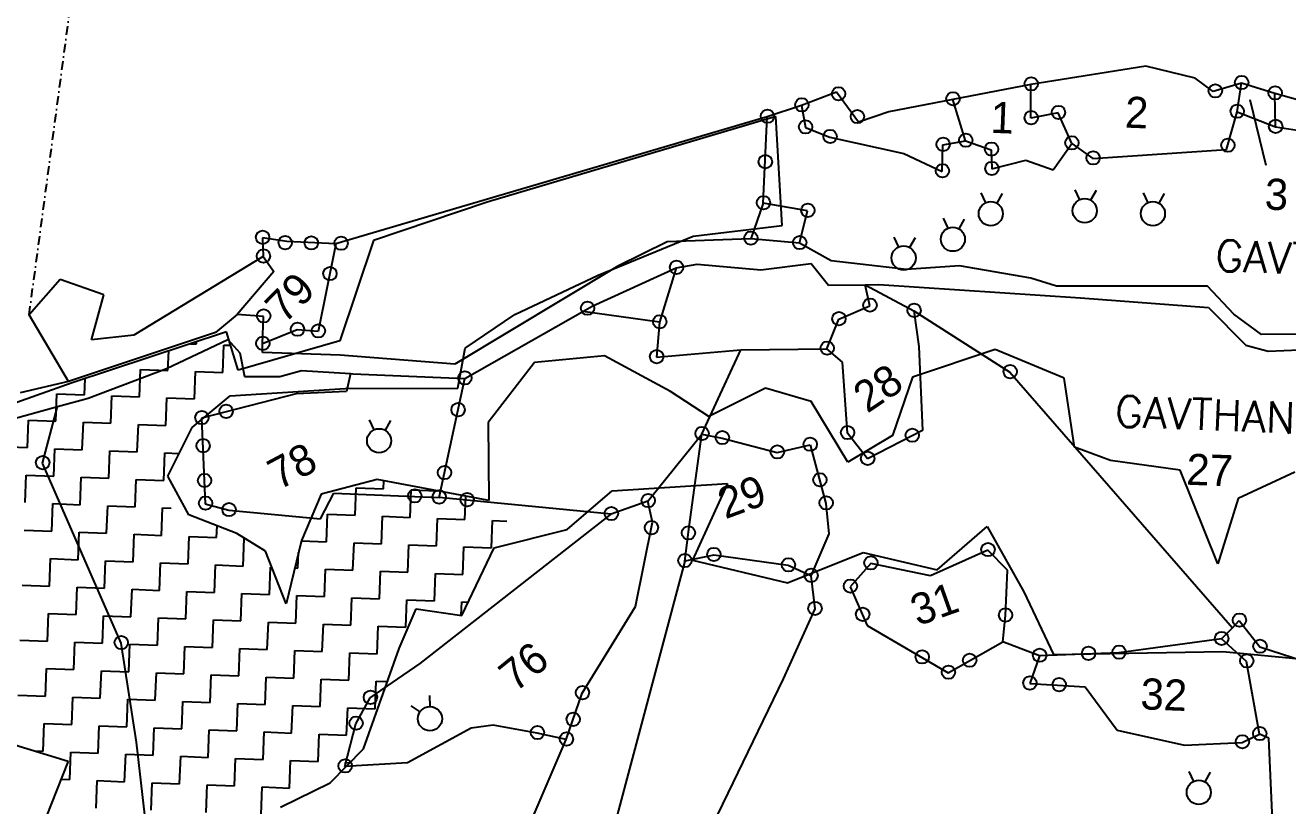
# Model space of a CAD drawing. Header units: metres. Extents: x 291285 to 296393, y 1982985 to 1990470.
# Drawn here: x 292456 to 293179, y 1988568 to 1989015 of the extents above; entities that cross this region are included whole.
import ezdxf

# ---------------------------------------------------------------- set-up
doc = ezdxf.new("R2010")
doc.units = ezdxf.units.M
doc.linetypes.add('DASHDOT', pattern=[1, 0.5, -0.25, 0, -0.25])
for name, color, linetype in [('POLY_HATCH', 12, 'Continuous'), ('POLY_PARCEL', 6, 'Continuous'), ('POLY_ROAD', 30, 'Continuous'), ('POLY_WATER', 4, 'Continuous'), ('SYM_STONE', 1, 'Continuous'), ('TEXT_MAPIN', 7, 'Continuous'), ('TEXT_PARCEL', 7, 'Continuous'), ('V_BOUND_LINE', 7, 'Continuous'), ('V_BOUND_STREAM_LINE', 7, 'DASHDOT')]:
    doc.layers.add(name, color=color, linetype=linetype)
doc.styles.get("Standard").update_dxf_attribs({"font": 'simplex.shx'})
doc.styles.add('TEXT_MAP', font='')
doc.styles.get('TEXT_MAP').set_extended_font_data('Kruti Dev 050')
doc.dimstyles.get("Standard").update_dxf_attribs({"dimtxt": 0.18, "dimasz": 0.18, "dimexe": 0.18, "dimexo": 0.0625, "dimgap": 0.09, "dimtad": 0, "dimtih": 1, "dimtoh": 1, "dimdec": 4, "dimzin": 0, "dimdsep": 46, "dimtxsty": 'Standard', "dimcen": 0.09, "dimadec": 0, "dimazin": 0, "dimtfac": 1, "dimtdec": 4, "dimtofl": 0, "dimtmove": 0, "dimatfit": 3, "dimfxl": 1, "dimtolj": 1, "dimtzin": 0, "dimarcsym": 0})

msp = doc.modelspace()

# ---------------------------------------------------------------- linework, layer by layer
for points in [[(293003.62, 1988919.02), (293006.31, 1988913.3)], [(293057.39, 1988920.71), (293060.08, 1988914.99)], [(293069.56, 1988920.25), (293066.44, 1988914.75)], [(293096.45, 1988919.06), (293099.14, 1988913.34)], [(293015.79, 1988918.55), (293012.67, 1988913.05)], [(293108.62, 1988918.59), (293105.5, 1988913.09)], [(292981.89, 1988904.4), (292984.58, 1988898.68)], [(292994.06, 1988903.94), (292990.94, 1988898.44)], [(292953.72, 1988893.69), (292956.41, 1988887.96)], [(292965.89, 1988893.22), (292962.77, 1988887.72)], [(292653.35, 1988789.01), (292656.05, 1988783.29)], [(292665.53, 1988788.55), (292662.41, 1988783.05)], [(292687.87, 1988631.16), (292687.99, 1988624.84)], [(292677.16, 1988625.35), (292682.39, 1988621.8)], [(293122.72, 1988587.75), (293125.41, 1988582.03)], [(293134.89, 1988587.29), (293131.77, 1988581.79)]]:
    msp.add_lwpolyline(points)
for centre in [(293009.25, 1988907.04), (293063.02, 1988908.73), (293102.08, 1988907.08), (292987.53, 1988892.42), (292959.35, 1988881.71), (292658.99, 1988777.04), (292688.12, 1988617.92), (293128.36, 1988575.77)]:
    msp.add_circle(centre, 6.91)
at = {"layer": 'POLY_HATCH'}
for p, q in [((292886.15, 1988962.76), (292720.94, 1988913.57)), ((292889.86, 1988900.32), (292886.15, 1988962.76)), ((292720.94, 1988913.57), (292655.72, 1988891.69)), ((292838.79, 1988894.15), (292889.86, 1988900.32)), ((292655.72, 1988891.69), (292636.57, 1988834.18)), ((292784.4, 1988871.86), (292838.79, 1988894.15)), ((292736.77, 1988849.3), (292784.4, 1988871.86)), ((292708.25, 1988830.08), (292736.77, 1988849.3)), ((292571.71, 1988839.38), (292483.17, 1988810.26)), ((292578.33, 1988817.45), (292571.71, 1988839.38)), ((292636.57, 1988834.18), (292578.33, 1988817.45)), ((292703.99, 1988807.22), (292708.25, 1988830.08)), ((292788.05, 1988825.67), (292747.92, 1988821.79)), ((292825.9, 1988805.25), (292788.05, 1988825.67)), ((293011.83, 1988829.28), (292964.46, 1988813.49)), ((293051.19, 1988812.87), (293011.83, 1988829.28)), ((292747.92, 1988821.79), (292721.53, 1988787.58)), ((292964.46, 1988813.49), (292953.02, 1988780.06)), ((293057.13, 1988773.37), (293051.19, 1988812.87)), ((292483.17, 1988810.26), (292404.16, 1988782.14)), ((292573.7, 1988802.73), (292639.6, 1988806.98)), ((292639.6, 1988806.98), (292703.99, 1988807.22)), ((292847.71, 1988790.87), (292825.9, 1988805.25)), ((292880.19, 1988807.24), (292847.71, 1988790.87)), ((292906.32, 1988799.46), (292880.19, 1988807.24)), ((292551.99, 1988784.6), (292573.7, 1988802.73)), ((292927.36, 1988764.8), (292906.32, 1988799.46)), ((292538.05, 1988756.69), (292551.99, 1988784.6)), ((292721.53, 1988787.58), (292721.85, 1988742.88)), ((292953.02, 1988780.06), (292927.36, 1988764.8)), ((293077.85, 1988765.8), (293057.13, 1988773.37)), ((293117.62, 1988760.21), (293077.85, 1988765.8)), ((293139.28, 1988706.56), (293117.62, 1988760.21)), ((292550.07, 1988734.56), (292538.05, 1988756.69)), ((292657.93, 1988754.81), (292625.76, 1988746.56)), ((292721.85, 1988742.88), (292657.93, 1988754.81)), ((293183.31, 1988759.05), (293150.88, 1988744.04)), ((292625.76, 1988746.56), (292614.57, 1988719.9)), ((292766.62, 1988726.26), (292792.54, 1988748.29)), ((292792.54, 1988748.29), (292858.44, 1988752.54)), ((292858.44, 1988752.54), (292838.46, 1988708.61)), ((293150.88, 1988744.04), (293139.28, 1988706.56)), ((292577.46, 1988724.03), (292550.07, 1988734.56)), ((292594.01, 1988713.92), (292577.46, 1988724.03)), ((292724.87, 1988715.67), (292766.62, 1988726.26)), ((292978.54, 1988703.24), (293007.27, 1988727.87)), ((293007.27, 1988727.87), (293028.2, 1988690.5)), ((292614.57, 1988719.9), (292605.73, 1988683.67)), ((292605.73, 1988683.67), (292594.01, 1988713.92)), ((292706.45, 1988677.1), (292724.87, 1988715.67)), ((292892.86, 1988695.69), (292936.22, 1988712.99)), ((292936.22, 1988712.99), (292978.54, 1988703.24)), ((292838.46, 1988708.61), (292892.86, 1988695.69)), ((293028.2, 1988690.5), (293045.12, 1988654.64)), ((292670.49, 1988658.16), (292680.17, 1988680.82)), ((292680.17, 1988680.82), (292706.45, 1988677.1)), ((292649.99, 1988600.71), (292670.49, 1988658.16)), ((293045.12, 1988654.64), (293142.1, 1988656.34)), ((293142.1, 1988656.34), (293190.04, 1988651.79)), ((292445.47, 1988604.48), (292480.97, 1988593.64)), ((292480.97, 1988593.64), (292465.2, 1988553.61)), ((292630.94, 1988581.12), (292649.99, 1988600.71)), ((292602.62, 1988567.31), (292630.94, 1988581.12))]:
    msp.add_line(p, q, dxfattribs=at)
at = {"layer": 'POLY_HATCH', "linetype": 'Continuous'}
for p, q in [((292551.02, 1988832.57), (292554.43, 1988832.44)), ((292554.43, 1988832.44), (292554.47, 1988833.71)), ((292538.09, 1988817.31), (292538.51, 1988828.46)), ((292569.56, 1988816.1), (292570.16, 1988831.84)), ((292570.16, 1988831.84), (292574.03, 1988831.69)), ((292521.75, 1988802.17), (292522.35, 1988817.91)), ((292522.35, 1988817.91), (292538.09, 1988817.31)), ((292490.27, 1988803.38), (292490.63, 1988812.72)), ((292553.22, 1988800.97), (292553.82, 1988816.7)), ((292553.82, 1988816.7), (292569.56, 1988816.1)), ((292473.93, 1988788.25), (292474.54, 1988803.98)), ((292474.54, 1988803.98), (292490.27, 1988803.38)), ((292505.41, 1988787.04), (292506.01, 1988802.78)), ((292506.01, 1988802.78), (292521.75, 1988802.17)), ((292536.88, 1988785.83), (292537.48, 1988801.57)), ((292537.48, 1988801.57), (292553.22, 1988800.97)), ((292457.59, 1988773.11), (292458.2, 1988788.85)), ((292458.2, 1988788.85), (292473.93, 1988788.25)), ((292489.07, 1988771.91), (292489.67, 1988787.64)), ((292489.67, 1988787.64), (292505.41, 1988787.04)), ((292520.54, 1988770.7), (292521.14, 1988786.44)), ((292521.14, 1988786.44), (292536.88, 1988785.83)), ((292441.86, 1988773.72), (292457.59, 1988773.11)), ((292472.73, 1988756.77), (292473.33, 1988772.51)), ((292473.33, 1988772.51), (292489.07, 1988771.91)), ((292504.2, 1988755.57), (292504.8, 1988771.3)), ((292504.8, 1988771.3), (292520.54, 1988770.7)), ((292535.67, 1988754.36), (292536.28, 1988770.1)), ((292536.28, 1988770.1), (292544.59, 1988769.78)), ((292456.39, 1988741.64), (292456.99, 1988757.38)), ((292456.99, 1988757.38), (292472.73, 1988756.77)), ((292487.86, 1988740.43), (292488.46, 1988756.17)), ((292488.46, 1988756.17), (292504.2, 1988755.57)), ((292519.33, 1988739.23), (292519.94, 1988754.96)), ((292519.94, 1988754.96), (292535.67, 1988754.36)), ((292661.57, 1988749.53), (292661.74, 1988754.09)), ((292645.23, 1988734.4), (292645.83, 1988750.14)), ((292645.83, 1988750.14), (292661.57, 1988749.53)), ((292676.7, 1988733.19), (292677.31, 1988748.93)), ((292677.31, 1988748.93), (292692.53, 1988748.35)), ((292471.52, 1988725.3), (292472.12, 1988741.04)), ((292472.12, 1988741.04), (292487.86, 1988740.43)), ((292502.99, 1988724.09), (292503.6, 1988739.83)), ((292503.6, 1988739.83), (292519.33, 1988739.23)), ((292534.47, 1988722.89), (292535.07, 1988738.62)), ((292535.07, 1988738.62), (292540, 1988738.43)), ((292708.18, 1988731.99), (292708.69, 1988745.33)), ((292628.89, 1988719.27), (292629.49, 1988735)), ((292629.49, 1988735), (292645.23, 1988734.4)), ((292660.36, 1988718.06), (292660.97, 1988733.8)), ((292660.97, 1988733.8), (292676.7, 1988733.19)), ((292691.84, 1988716.85), (292692.44, 1988732.59)), ((292692.44, 1988732.59), (292708.18, 1988731.99)), ((292723.31, 1988715.65), (292723.91, 1988731.39)), ((292723.91, 1988731.39), (292732.23, 1988731.07)), ((292455.78, 1988725.9), (292471.52, 1988725.3)), ((292486.65, 1988708.96), (292487.26, 1988724.7)), ((292487.26, 1988724.7), (292502.99, 1988724.09)), ((292565.94, 1988721.68), (292566.2, 1988728.36)), ((292518.13, 1988707.75), (292518.73, 1988723.49)), ((292518.73, 1988723.49), (292534.47, 1988722.89)), ((292549.6, 1988706.55), (292550.2, 1988722.28)), ((292550.2, 1988722.28), (292565.94, 1988721.68)), ((292581.07, 1988705.34), (292581.68, 1988721.08)), ((292581.68, 1988721.08), (292582.33, 1988721.05)), ((292614.55, 1988719.82), (292628.89, 1988719.27)), ((292644.02, 1988702.93), (292644.63, 1988718.66)), ((292644.63, 1988718.66), (292660.36, 1988718.06)), ((292675.5, 1988701.72), (292676.1, 1988717.46)), ((292676.1, 1988717.46), (292691.84, 1988716.85)), ((292470.31, 1988693.83), (292470.92, 1988709.56)), ((292470.92, 1988709.56), (292486.65, 1988708.96)), ((292612.55, 1988704.13), (292612.89, 1988713)), ((292706.97, 1988700.51), (292707.57, 1988716.25)), ((292707.57, 1988716.25), (292723.31, 1988715.65)), ((292501.79, 1988692.62), (292502.39, 1988708.36)), ((292502.39, 1988708.36), (292518.13, 1988707.75)), ((292533.26, 1988691.41), (292533.86, 1988707.15)), ((292533.86, 1988707.15), (292549.6, 1988706.55)), ((292564.73, 1988690.21), (292565.34, 1988705.94)), ((292565.34, 1988705.94), (292581.07, 1988705.34)), ((292596.21, 1988689), (292596.81, 1988704.74)), ((292596.81, 1988704.74), (292597.58, 1988704.71)), ((292610.74, 1988704.2), (292612.55, 1988704.13)), ((292627.68, 1988687.79), (292628.29, 1988703.53)), ((292628.29, 1988703.53), (292644.02, 1988702.93)), ((292659.16, 1988686.59), (292659.76, 1988702.32)), ((292659.76, 1988702.32), (292675.5, 1988701.72)), ((292690.63, 1988685.38), (292691.23, 1988701.12)), ((292691.23, 1988701.12), (292706.97, 1988700.51)), ((292454.58, 1988694.43), (292470.31, 1988693.83)), ((292485.45, 1988677.49), (292486.05, 1988693.22)), ((292486.05, 1988693.22), (292501.79, 1988692.62)), ((292516.92, 1988676.28), (292517.52, 1988692.02)), ((292517.52, 1988692.02), (292533.26, 1988691.41)), ((292548.39, 1988675.07), (292549, 1988690.81)), ((292549, 1988690.81), (292564.73, 1988690.21)), ((292579.87, 1988673.87), (292580.47, 1988689.6)), ((292580.47, 1988689.6), (292596.21, 1988689)), ((292611.34, 1988672.66), (292611.94, 1988688.4)), ((292611.94, 1988688.4), (292627.68, 1988687.79)), ((292642.82, 1988671.45), (292643.42, 1988687.19)), ((292643.42, 1988687.19), (292659.16, 1988686.59)), ((292674.29, 1988670.25), (292674.89, 1988685.98)), ((292674.89, 1988685.98), (292690.63, 1988685.38)), ((292706.07, 1988677.15), (292706.37, 1988684.78)), ((292706.37, 1988684.78), (292710.05, 1988684.64)), ((292469.11, 1988662.35), (292469.71, 1988678.09)), ((292469.71, 1988678.09), (292485.45, 1988677.49)), ((292500.58, 1988661.15), (292501.18, 1988676.88)), ((292501.18, 1988676.88), (292516.92, 1988676.28)), ((292532.05, 1988659.94), (292532.66, 1988675.68)), ((292532.66, 1988675.68), (292548.39, 1988675.07)), ((292563.53, 1988658.73), (292564.13, 1988674.47)), ((292564.13, 1988674.47), (292579.87, 1988673.87)), ((292595, 1988657.53), (292595.6, 1988673.26)), ((292595.6, 1988673.26), (292611.34, 1988672.66)), ((292626.48, 1988656.32), (292627.08, 1988672.06)), ((292627.08, 1988672.06), (292642.82, 1988671.45)), ((292657.95, 1988655.11), (292658.55, 1988670.85)), ((292658.55, 1988670.85), (292674.29, 1988670.25)), ((292453.37, 1988662.96), (292469.11, 1988662.35)), ((292484.24, 1988646.01), (292484.84, 1988661.75)), ((292484.84, 1988661.75), (292500.58, 1988661.15)), ((292515.71, 1988644.81), (292516.32, 1988660.54)), ((292516.32, 1988660.54), (292532.05, 1988659.94)), ((292547.19, 1988643.6), (292547.79, 1988659.34)), ((292547.79, 1988659.34), (292563.53, 1988658.73)), ((292578.66, 1988642.39), (292579.26, 1988658.13)), ((292579.26, 1988658.13), (292595, 1988657.53)), ((292610.14, 1988641.19), (292610.74, 1988656.92)), ((292610.74, 1988656.92), (292626.48, 1988656.32)), ((292641.61, 1988639.98), (292642.21, 1988655.72)), ((292642.21, 1988655.72), (292657.95, 1988655.11)), ((292467.9, 1988630.88), (292468.5, 1988646.62)), ((292468.5, 1988646.62), (292484.24, 1988646.01)), ((292499.37, 1988629.67), (292499.98, 1988645.41)), ((292499.98, 1988645.41), (292515.71, 1988644.81)), ((292530.85, 1988628.47), (292531.45, 1988644.2)), ((292531.45, 1988644.2), (292547.19, 1988643.6)), ((292562.32, 1988627.26), (292562.92, 1988643)), ((292562.92, 1988643), (292578.66, 1988642.39)), ((292593.8, 1988626.05), (292594.4, 1988641.79)), ((292594.4, 1988641.79), (292610.14, 1988641.19)), ((292625.27, 1988624.85), (292625.87, 1988640.58)), ((292625.87, 1988640.58), (292641.61, 1988639.98)), ((292656.74, 1988623.64), (292657.35, 1988639.38)), ((292657.35, 1988639.38), (292663.7, 1988639.13)), ((292452.16, 1988631.48), (292467.9, 1988630.88)), ((292483.03, 1988614.54), (292483.64, 1988630.27)), ((292483.64, 1988630.27), (292499.37, 1988629.67)), ((292514.51, 1988613.33), (292515.11, 1988629.07)), ((292515.11, 1988629.07), (292530.85, 1988628.47)), ((292545.98, 1988612.13), (292546.58, 1988627.86)), ((292546.58, 1988627.86), (292562.32, 1988627.26)), ((292577.46, 1988610.92), (292578.06, 1988626.66)), ((292578.06, 1988626.66), (292593.8, 1988626.05)), ((292608.93, 1988609.71), (292609.53, 1988625.45)), ((292609.53, 1988625.45), (292625.27, 1988624.85)), ((292640.4, 1988608.51), (292641.01, 1988624.24)), ((292641.01, 1988624.24), (292656.74, 1988623.64)), ((292466.69, 1988599.4), (292467.3, 1988615.14)), ((292467.3, 1988615.14), (292483.03, 1988614.54)), ((292498.17, 1988598.2), (292498.77, 1988613.93)), ((292498.77, 1988613.93), (292514.51, 1988613.33)), ((292529.64, 1988596.99), (292530.24, 1988612.73)), ((292530.24, 1988612.73), (292545.98, 1988612.13)), ((292561.12, 1988595.79), (292561.72, 1988611.52)), ((292561.72, 1988611.52), (292577.46, 1988610.92)), ((292592.59, 1988594.58), (292593.19, 1988610.32)), ((292593.19, 1988610.32), (292608.93, 1988609.71)), ((292624.06, 1988593.37), (292624.67, 1988609.11)), ((292624.67, 1988609.11), (292640.4, 1988608.51)), ((292461.44, 1988599.61), (292466.69, 1988599.4)), ((292481.83, 1988583.06), (292482.43, 1988598.8)), ((292482.43, 1988598.8), (292498.17, 1988598.2)), ((292513.3, 1988581.86), (292513.9, 1988597.59)), ((292513.9, 1988597.59), (292529.64, 1988596.99)), ((292544.78, 1988580.65), (292545.38, 1988596.39)), ((292545.38, 1988596.39), (292561.12, 1988595.79)), ((292576.25, 1988579.45), (292576.85, 1988595.18)), ((292576.85, 1988595.18), (292592.59, 1988594.58)), ((292607.72, 1988578.24), (292608.33, 1988593.98)), ((292608.33, 1988593.98), (292624.06, 1988593.37)), ((292639.7, 1988590.13), (292639.8, 1988592.77)), ((292639.8, 1988592.77), (292642.18, 1988592.68)), ((292476.88, 1988583.25), (292481.83, 1988583.06)), ((292496.96, 1988566.72), (292497.56, 1988582.46)), ((292497.56, 1988582.46), (292513.3, 1988581.86)), ((292528.44, 1988565.52), (292529.04, 1988581.25)), ((292529.04, 1988581.25), (292544.78, 1988580.65)), ((292559.91, 1988564.31), (292560.51, 1988580.05)), ((292560.51, 1988580.05), (292576.25, 1988579.45)), ((292591.38, 1988563.11), (292591.99, 1988578.84)), ((292591.99, 1988578.84), (292607.72, 1988578.24)), ((292623.45, 1988577.47), (292623.46, 1988577.64)), ((292623.46, 1988577.64), (292623.77, 1988577.62))]:
    msp.add_line(p, q, dxfattribs=at)
at = {"layer": 'POLY_PARCEL'}
for p, q in [((293032.25, 1988961.65), (293032.26, 1988981.02)), ((293150.24, 1988965.32), (293152.77, 1988981.81)), ((292994.82, 1988948.76), (292987.5, 1988972.48)), ((293172.23, 1988956.7), (293171.96, 1988975.85)), ((292878.96, 1988912.97), (292881.24, 1988962.46)), ((292900.94, 1988969.01), (292903.08, 1988956.4)), ((293047.87, 1988964.7), (293032.25, 1988961.65)), ((293055.57, 1988947.25), (293047.87, 1988964.7)), ((293144.3, 1988943.85), (293150.24, 1988965.32)), ((293150.24, 1988965.32), (293172.23, 1988956.7)), ((292903.08, 1988956.4), (292917.09, 1988950.92)), ((293172.23, 1988956.7), (293184.64, 1988954.82)), ((292917.09, 1988950.92), (292959.53, 1988941.51)), ((292981.82, 1988946.39), (292994.82, 1988948.76)), ((292994.82, 1988948.76), (293009.56, 1988943.69)), ((292959.53, 1988941.51), (292981.45, 1988931.26)), ((292981.45, 1988931.26), (292981.82, 1988946.39)), ((293009.56, 1988943.69), (293009.76, 1988932.64)), ((293044.96, 1988932.11), (293055.57, 1988947.25)), ((293055.57, 1988947.25), (293067.73, 1988938.6)), ((293067.73, 1988938.6), (293144.3, 1988943.85)), ((293009.76, 1988932.64), (293029.4, 1988937.61)), ((293029.4, 1988937.61), (293044.96, 1988932.11)), ((292878.96, 1988912.97), (292871.77, 1988892.7)), ((292904.37, 1988908.6), (292878.96, 1988912.97)), ((292899.68, 1988890.17), (292904.37, 1988908.6)), ((292634.27, 1988889.8), (292624.06, 1988839.6)), ((292592.65, 1988882.47), (292598.66, 1988874.02)), ((292829.19, 1988875.99), (292819.6, 1988844.85)), ((292598.66, 1988874.02), (292577.81, 1988849.29)), ((292937.25, 1988866.4), (292965.21, 1988851.37)), ((292939.98, 1988854.34), (292937.25, 1988866.4)), ((292922.18, 1988846.59), (292939.98, 1988854.34)), ((292819.6, 1988844.85), (292775.58, 1988851.07)), ((292965.21, 1988851.37), (292968.14, 1988830.97)), ((292965.21, 1988851.37), (293020.25, 1988816.25)), ((292612.1, 1988840.51), (292592.29, 1988832.46)), ((292624.06, 1988839.6), (292612.1, 1988840.51)), ((292819.6, 1988844.85), (292817.81, 1988824.86)), ((292915.46, 1988829.72), (292922.18, 1988846.59)), ((292817.81, 1988824.86), (292866.1, 1988829.15)), ((292843.81, 1988780.9), (292866.1, 1988829.15)), ((292866.1, 1988829.15), (292915.46, 1988829.72)), ((292924.39, 1988822), (292915.46, 1988829.72)), ((292968.14, 1988830.97), (292970.19, 1988783.01)), ((292927.13, 1988781.39), (292924.39, 1988822)), ((292642.63, 1988815.54), (292640.29, 1988805.3)), ((292693.31, 1988744.52), (292708, 1988812.7)), ((293020.25, 1988816.25), (293147.58, 1988670.02)), ((292611.47, 1988803.85), (292557.38, 1988789.95)), ((292640.29, 1988805.3), (292611.47, 1988803.85)), ((292466.25, 1988764.17), (292474.86, 1988796.64)), ((292557.38, 1988789.95), (292559.5, 1988740.99)), ((292970.19, 1988783.01), (292938.64, 1988766.63)), ((292812.95, 1988742.45), (292843.81, 1988780.9)), ((292836.49, 1988727.83), (292843.81, 1988780.9)), ((292843.81, 1988780.9), (292855.39, 1988778.54)), ((292855.39, 1988778.54), (292886.89, 1988770.31)), ((292886.89, 1988770.31), (292905.76, 1988774.7)), ((292905.76, 1988774.7), (292914.86, 1988741.12)), ((292938.64, 1988766.63), (292927.13, 1988781.39)), ((292511.25, 1988661.19), (292466.25, 1988764.17)), ((292625.36, 1988732.4), (292633.12, 1988747.12)), ((292633.12, 1988747.12), (292693.31, 1988744.52)), ((292559.5, 1988740.99), (292572.95, 1988737.28)), ((292791.85, 1988735.01), (292693.31, 1988744.52)), ((292812.95, 1988742.45), (292791.85, 1988735.01)), ((292815.52, 1988730.53), (292812.95, 1988742.45)), ((292914.86, 1988741.12), (292916.6, 1988723.8)), ((292572.95, 1988737.28), (292625.36, 1988732.4)), ((292682.49, 1988649.59), (292791.85, 1988735.01)), ((292805.87, 1988682.24), (292815.52, 1988730.53)), ((292833.97, 1988708.12), (292836.49, 1988727.83)), ((292916.6, 1988723.8), (292906.24, 1988699.63)), ((292850.58, 1988711.63), (292833.97, 1988708.12)), ((292893.24, 1988705.67), (292850.58, 1988711.63)), ((293007.54, 1988714.38), (292974.68, 1988699.68)), ((293018.9, 1988702.87), (293007.54, 1988714.38)), ((292833.97, 1988708.12), (292762.83, 1988440.86)), ((292906.24, 1988699.63), (292893.24, 1988705.67)), ((292940.48, 1988706.8), (292928.72, 1988693.47)), ((292974.68, 1988699.68), (292940.48, 1988706.8)), ((293017.59, 1988676.92), (293018.9, 1988702.87)), ((292906.24, 1988699.63), (292908.48, 1988680.73)), ((292928.72, 1988693.47), (292938.39, 1988671.34)), ((292775.29, 1988632.49), (292805.87, 1988682.24)), ((292908.48, 1988680.73), (292890.4, 1988640.79)), ((293016.06, 1988661.84), (293017.59, 1988676.92)), ((293147.58, 1988670.02), (293151.49, 1988674.05)), ((293151.49, 1988674.05), (293163.26, 1988659.09)), ((292938.39, 1988671.34), (292984.89, 1988644.18)), ((293141.31, 1988663.57), (293147.58, 1988670.02)), ((292520.02, 1988604.47), (292511.25, 1988661.19)), ((292984.89, 1988644.18), (293016.06, 1988661.84)), ((293037.13, 1988653.89), (293016.06, 1988661.84)), ((293141.31, 1988663.57), (293082.59, 1988655.66)), ((293155.69, 1988650.69), (293141.31, 1988663.57)), ((293163.26, 1988659.09), (293188.7, 1988650.87)), ((293037.13, 1988653.89), (293031.52, 1988638.03)), ((293082.59, 1988655.66), (293037.13, 1988653.89)), ((292653.89, 1988629.81), (292682.49, 1988649.59)), ((293163.16, 1988609.07), (293155.69, 1988650.69)), ((292890.4, 1988640.79), (292841.46, 1988539.79)), ((293031.52, 1988638.03), (293063.23, 1988636.2)), ((292645.69, 1988615.05), (292653.89, 1988629.81)), ((292766.13, 1988605.96), (292775.29, 1988632.49)), ((293063.23, 1988636.2), (293081.65, 1988611.28)), ((292639.44, 1988590.54), (292645.69, 1988615.05)), ((292711.77, 1988612.52), (292675.27, 1988592.7)), ((292724.22, 1988614.17), (292711.77, 1988612.52)), ((292749.52, 1988609.66), (292724.22, 1988614.17)), ((292766.13, 1988605.96), (292749.52, 1988609.66)), ((293081.65, 1988611.28), (293120.09, 1988602.74)), ((293153.18, 1988604.37), (293163.16, 1988609.07)), ((293168.51, 1988606.69), (293163.16, 1988609.07)), ((292558.15, 1988277.36), (292520.02, 1988604.47)), ((292733.12, 1988529.42), (292766.13, 1988605.96)), ((293120.09, 1988602.74), (293153.18, 1988604.37)), ((293173.41, 1988497.73), (293168.51, 1988606.69)), ((292675.27, 1988592.7), (292639.44, 1988590.54))]:
    msp.add_line(p, q, dxfattribs=at)
at = {"layer": 'POLY_ROAD'}
for p, q in [((292823.93, 1988890.87), (292795.76, 1988876.96)), ((292871.77, 1988892.7), (292823.93, 1988890.87)), ((292899.68, 1988890.17), (292871.77, 1988892.7)), ((292917.77, 1988879.96), (292899.68, 1988890.17)), ((292795.76, 1988876.96), (292702.27, 1988820.91)), ((292780.95, 1988854.11), (292829.19, 1988875.99)), ((292829.19, 1988875.99), (292841.19, 1988878.16)), ((292841.19, 1988878.16), (292877.5, 1988874.94)), ((292877.5, 1988874.94), (292906.38, 1988878.59)), ((292906.38, 1988878.59), (292916.35, 1988866.14)), ((292960.98, 1988875), (292917.77, 1988879.96)), ((292991.26, 1988877.13), (292960.98, 1988875)), ((293032.17, 1988870.07), (292991.26, 1988877.13)), ((293046.81, 1988865.49), (293032.17, 1988870.07)), ((292916.35, 1988866.14), (292937.25, 1988866.4)), ((292937.25, 1988866.4), (292945.1, 1988866.5)), ((292945.1, 1988866.5), (293060.68, 1988858.78)), ((293133.4, 1988865.46), (293046.81, 1988865.49)), ((293148.35, 1988849.51), (293133.4, 1988865.46)), ((292775.58, 1988851.07), (292780.95, 1988854.11)), ((293060.68, 1988858.78), (293133.89, 1988853.42)), ((292577.81, 1988849.29), (292565.34, 1988838.99)), ((292592.78, 1988848.18), (292577.81, 1988849.29)), ((292592.29, 1988832.46), (292592.78, 1988848.18)), ((292708, 1988812.7), (292775.58, 1988851.07)), ((293133.89, 1988853.42), (293155.22, 1988831.75)), ((293164.2, 1988837.93), (293148.35, 1988849.51)), ((292565.34, 1988838.99), (292481.17, 1988811.01)), ((292537.18, 1988818.42), (292572.41, 1988835)), ((292572.41, 1988835), (292579.26, 1988827.43)), ((292592.14, 1988827.48), (292592.29, 1988832.46)), ((293187.09, 1988838.15), (293164.2, 1988837.93)), ((292579.26, 1988827.43), (292581.85, 1988813.79)), ((292636.75, 1988825.99), (292592.14, 1988827.48)), ((292702.27, 1988820.91), (292636.75, 1988825.99)), ((293155.22, 1988831.75), (293168.09, 1988828.34)), ((293168.09, 1988828.34), (293195.05, 1988829.5)), ((292492.41, 1988801.47), (292537.18, 1988818.42)), ((292581.85, 1988813.79), (292602.17, 1988813.75)), ((292602.17, 1988813.75), (292614.57, 1988817.31)), ((292614.57, 1988817.31), (292642.63, 1988815.54)), ((292642.63, 1988815.54), (292643.99, 1988815.45)), ((292643.99, 1988815.45), (292708, 1988812.7)), ((292389.73, 1988773.21), (292474.86, 1988796.64)), ((292474.86, 1988796.64), (292492.41, 1988801.47))]:
    msp.add_line(p, q, dxfattribs=at)
at = {"layer": 'POLY_WATER'}
for p, q in [((293098.09, 1988991.46), (293032.26, 1988981.02)), ((293126.37, 1988984.6), (293098.09, 1988991.46)), ((293136.55, 1988976.99), (293126.37, 1988984.6)), ((293032.26, 1988981.02), (292987.5, 1988972.48)), ((293152.77, 1988981.81), (293136.55, 1988976.99)), ((293171.96, 1988975.85), (293152.77, 1988981.81)), ((292920.87, 1988976.59), (292900.94, 1988969.01)), ((292933.58, 1988959.5), (292920.87, 1988976.59)), ((292987.5, 1988972.48), (292950.78, 1988965.34)), ((293186.28, 1988971.92), (293171.96, 1988975.85)), ((292881.24, 1988962.46), (292634.27, 1988889.8)), ((292900.94, 1988969.01), (292881.24, 1988962.46)), ((292950.78, 1988965.34), (292933.58, 1988959.5)), ((292606.18, 1988891.18), (292592.17, 1988893.16)), ((292592.17, 1988893.16), (292592.65, 1988882.47)), ((292634.27, 1988889.8), (292606.18, 1988891.18)), ((292592.65, 1988882.47), (292518.51, 1988837.51)), ((292476.38, 1988869.44), (292458.63, 1988849.19)), ((292501.33, 1988860.55), (292476.38, 1988869.44)), ((292494.27, 1988834.85), (292501.33, 1988860.55)), ((292518.51, 1988837.51), (292494.27, 1988834.85))]:
    msp.add_line(p, q, dxfattribs=at)
at = {"layer": 'SYM_STONE'}
for centre in [(293032.39, 1988981.37), (293152.9, 1988982.15), (292922.08, 1988975.68), (293137.82, 1988977.33), (293172.09, 1988976.2), (292901.07, 1988969.36), (292987.63, 1988972.82), (293150.37, 1988965.66), (292881.37, 1988962.81), (292932.86, 1988962.64), (293032.38, 1988961.99), (293048, 1988965.04), (292903.2, 1988956.75), (292917.22, 1988951.26), (293172.35, 1988957.04), (292981.95, 1988946.74), (292994.94, 1988949.1), (293009.69, 1988944.04), (293055.7, 1988947.6), (293145, 1988946.23), (292880.17, 1988936.82), (293067.86, 1988938.95), (292981.58, 1988931.61), (293009.89, 1988932.98), (292879.09, 1988913.32), (292904.5, 1988908.95), (292592.3, 1988893.51), (292605.25, 1988890.45), (292620.19, 1988890.29), (292637.27, 1988890.11), (292871.9, 1988893.04), (292899.81, 1988890.51), (292592.78, 1988882.81), (292630.86, 1988872.73), (292829.32, 1988876.33), (292778.35, 1988852.91), (292940.1, 1988854.68), (292965.34, 1988851.71), (292592.91, 1988848.52), (292819.73, 1988845.19), (292922.31, 1988846.93), (292612.23, 1988840.86), (292624.19, 1988839.94), (292592.42, 1988832.8), (292915.59, 1988830.06), (292817.94, 1988825.2), (293020.38, 1988816.6), (292708.13, 1988813.05), (292571.41, 1988793.87), (292704.21, 1988794.83), (292557.51, 1988790.29), (292843.93, 1988781.25), (292855.52, 1988778.89), (292927.26, 1988781.73), (292964.3, 1988780.23), (292558.21, 1988774.23), (292887.02, 1988770.66), (292905.89, 1988775.04), (292466.38, 1988764.51), (292938.77, 1988766.97), (292696.45, 1988758.81), (292559.07, 1988754.33), (292911.4, 1988754.7), (292679.45, 1988745.47), (292693.44, 1988744.86), (292709.4, 1988743.32), (292813.08, 1988742.79), (292559.63, 1988741.34), (292573.08, 1988737.63), (292791.98, 1988735.35), (292914.99, 1988741.46), (292814.94, 1988727.3), (292836.13, 1988724.31), (293007.67, 1988714.72), (292834.1, 1988708.46), (292850.71, 1988711.98), (292893.37, 1988706.02), (292940.61, 1988707.14), (292906.37, 1988699.98), (292928.85, 1988693.81), (292908.61, 1988681.07), (292935.9, 1988677.68), (293017.72, 1988677.27), (293151.62, 1988674.39), (293141.44, 1988663.91), (292511.38, 1988661.53), (293065.26, 1988655.33), (293082.72, 1988656.01), (293163.39, 1988659.44), (292970.02, 1988653.29), (292997.15, 1988651.39), (293037.26, 1988654.23), (293155.81, 1988651.03), (292985.02, 1988644.53), (293031.65, 1988638.37), (293048.45, 1988637.41), (292654.02, 1988630.16), (292775.42, 1988632.83), (292645.82, 1988615.4), (292770.15, 1988617.57), (292749.65, 1988610), (292766.26, 1988606.3), (293153.31, 1988604.71), (293163.29, 1988609.41), (292639.57, 1988590.88)]:
    msp.add_circle(centre, 3.84, dxfattribs=at)
at = {"layer": 'V_BOUND_LINE'}
for q in [(292458.63, 1988849.19), (292453.45, 1988804.51)]:
    msp.add_line((292481.17, 1988811.01), q, dxfattribs=at)
at = {"layer": 'V_BOUND_STREAM_LINE', "ltscale": 10}
msp.add_line((292458.63, 1988849.19), (292524.36, 1989340.6), dxfattribs=at)

# ---------------------------------------------------------------- texts
at = {"layer": 'TEXT_MAPIN'}
for p in [(293137.53, 1988874.29), (293080.08, 1988785.12)]:
    msp.add_text('GAVTHAN', height=17.856, rotation=357.80489, dxfattribs=at).set_placement(p)
at = {"layer": 'TEXT_PARCEL', "style": 'TEXT_MAP'}
for s, height, rotation, p in [('1', 17.86, 357.80489, (293008.81, 1988953.36)), ('2', 17.86, 357.80489, (293085.84, 1988956.33)), ('3', 17.86, 357.80489, (293165.9, 1988909.44)), ('79', 17.856, 45.51033, (292604.91, 1988843.46)), ('28', 17.856, 34.03872, (292938.55, 1988792.45)), ('78', 17.856, 28.04306, (292601.62, 1988748.57)), ('27', 17.856, 357.80489, (293120.97, 1988751.9)), ('29', 17.856, 20.17367, (292857.24, 1988732.03)), ('31', 17.856, 19.59184, (292967.39, 1988670.81)), ('76', 17.856, 38.97002, (292736.96, 1988632.61)), ('32', 17.856, 357.80489, (293094.76, 1988623.33))]:
    msp.add_text(s, height=height, rotation=rotation, dxfattribs=at).set_placement(p)

# ---------------------------------------------------------------- leaders
msp.add_leader([(293166.97, 1988934.55), (293157.76, 1988972.22)], dimstyle='Standard', override={"dimtxt": 2.5, "dimasz": 2.5, "dimexe": 1.25, "dimexo": 0.625, "dimgap": 0.625, "dimtad": 1, "dimtih": 0, "dimtoh": 0, "dimzin": 8, "dimcen": 2.5, "dimtofl": 1})

doc.saveas('drawing.dxf')
